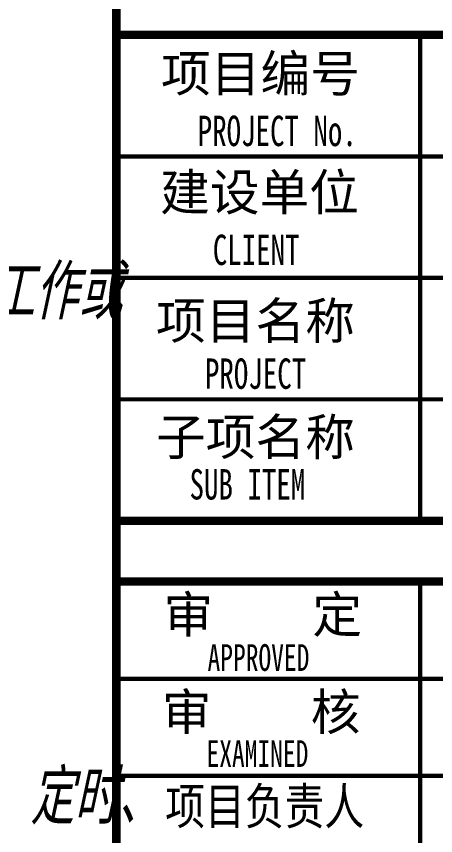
# Model space of a CAD drawing. Extents: x 491024 to 1725648, y 860327 to 1705161.
# Drawn here: x 601392 to 604842, y 1141873 to 1148617 of the extents above; entities that cross this region are included whole.
import ezdxf

# ---------------------------------------------------------------- set-up
doc = ezdxf.new("R2010")
doc.units = 0
doc.header["$LTSCALE"] = 1000
doc.header["$MEASUREMENT"] = 0
for name, color, linetype in [('DIM-照明', 3, 'Continuous'), ('图框', 140, 'Continuous'), ('图签文字', 147, 'Continuous')]:
    doc.layers.add(name, color=color, linetype=linetype)
doc.styles.add('FFDI-TEXT', font='gbeitc.shx', dxfattribs={"width": 0.8, "height": 4.5, "bigfont": 'hztxt.shx'})
doc.styles.add('建筑图签-1', font='simhei.ttf', dxfattribs={"width": 0.7})

# ---------------------------------------------------------------- blocks, each defined once
blk = doc.blocks.new('2q3q2342q35q2343r5q23rwetr')
at = {"layer": '图框'}
for points, const_width in [([(3527617.7, 3121310.1), (3527617.7, 3161310.1)], 70), ([(3527617.7, 3139010.4), (3534617.7, 3139010.4)], 70), ([(3527617.7, 3139010.4), (3534617.7, 3139010.4)], 70), ([(3530117.7, 3135010.4), (3530117.7, 3139010.4)], 35), ([(3527617.7, 3138010.4), (3534617.7, 3138010.4)], 35), ([(3527617.7, 3137010.4), (3534617.7, 3137010.4)], 35), ([(3527617.7, 3136010.4), (3534617.7, 3136010.4)], 35), ([(3534617.7, 3135010.4), (3527617.7, 3135010.4)], 70), ([(3534617.7, 3134510.4), (3527617.7, 3134510.4)], 70), ([(3527617.7, 3134510.4), (3534617.7, 3134510.4)], 70), ([(3530117.2, 3128110.4), (3530117.7, 3134510.4)], 35), ([(3527617.7, 3133710.4), (3534617.7, 3133710.4)], 35), ([(3527617.7, 3132910.4), (3534617.7, 3132910.4)], 35)]:
    blk.add_lwpolyline(points, dxfattribs=dict(at, const_width=const_width))
at = {"layer": '图签文字', "color": 7, "style": '建筑图签-1'}
for s, p in [('项目编号', (3527985.6, 3138542.6)), ('建设单位', (3527977.8, 3137565.2)), ('项目名称', (3527944.3, 3136507.2)), ('子项名称', (3527944.3, 3135550.5)), ('审    定', (3528005.4, 3134089.3)), ('审    核', (3527992.2, 3133287))]:
    blk.add_text(s, height=300, dxfattribs=at).set_placement(p)
at = {"layer": '图签文字', "style": '建筑图签-1', "width": 0.7}
for s, height, p in [('PROJECT No.', 250, (3528287.3, 3138095.2, -1799)), ('CLIENT', 250, (3528411.4, 3137116.1)), ('PROJECT', 250, (3528346.6, 3136096.9)), ('SUB ITEM', 250, (3528220, 3135185.7)), ('APPROVED ', 220, (3528368.3, 3133774.8)), ('EXAMINED  ', 220, (3528359.7, 3132984.2, -1799))]:
    blk.add_text(s, height=height, dxfattribs=at).set_placement(p)
at = {"layer": '图签文字', "color": 7, "style": '建筑图签-1', "width": 0.8}
blk.add_text('项目负责人', height=300, dxfattribs=at).set_placement((3528020.1, 3132510.8))

msp = doc.modelspace()

# ---------------------------------------------------------------- block references
at = {"layer": '图框'}
msp.add_blockref('2q3q2342q35q2343r5q23rwetr', (-2925402.8, -1990545.6), dxfattribs=at)

# ---------------------------------------------------------------- texts
at = {"layer": 'DIM-照明', "color": 7, "linetype": 'Continuous', "style": 'FFDI-TEXT', "width": 0.8}
for s, p in [('（3）选用 LED 照明产品的光输出波形的波动深度应满足现行国家标准《LED 室内照明应用技术要求》GB/T 31831的规定。用于人员长期工作或', (578814.9, 1146123.2)), ('（4）主要功能房间的照明功率密度值不应高于现行国家标准《建筑照明设计标准》GB 5003规定的现行值；公共区域的照明系统应采用分区、定时、', (578814.9, 1141965.7))]:
    msp.add_text(s, height=450, dxfattribs=at).set_placement(p)

doc.saveas('drawing.dxf')
